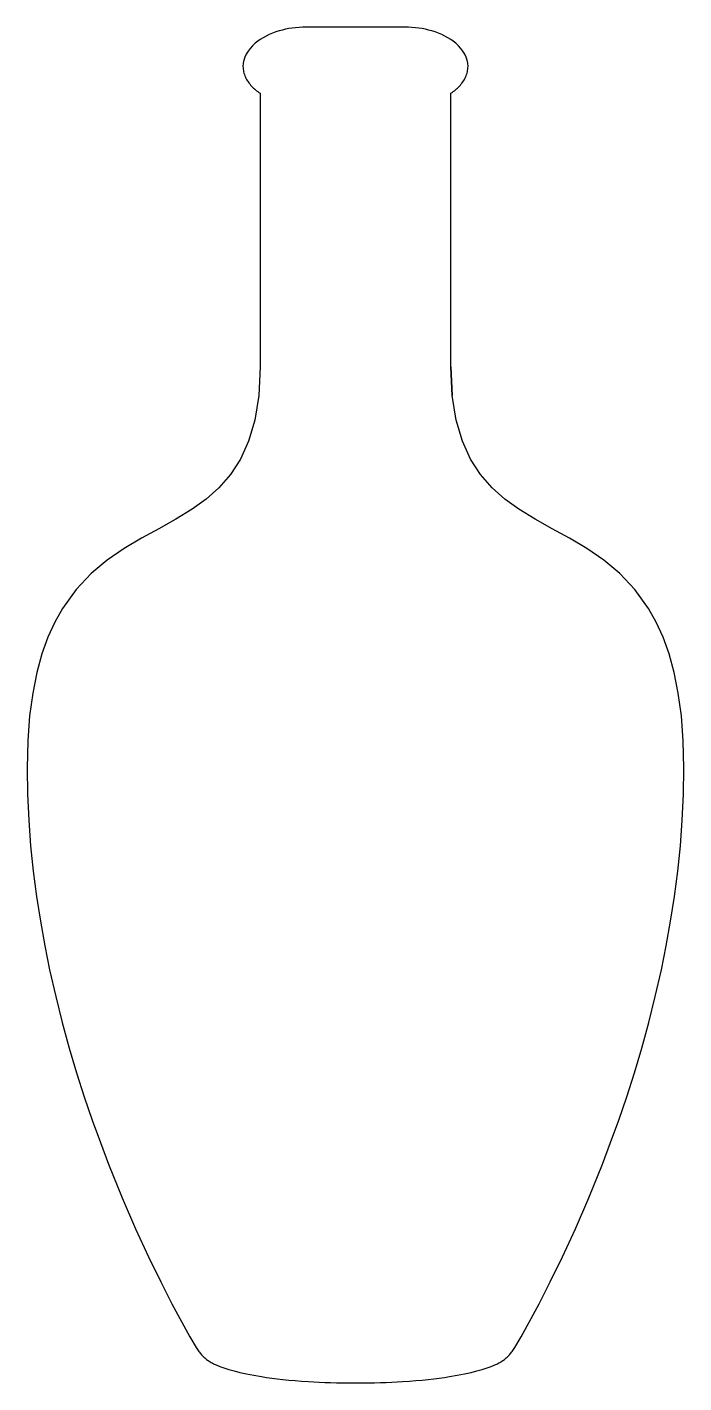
# Model space of a CAD drawing. Extents: x 508 to 909, y 295 to 1122.
import ezdxf

# ---------------------------------------------------------------- set-up
doc = ezdxf.new("R2010")
doc.units = 0
doc.header["$MEASUREMENT"] = 0
doc.layers.add('Poly', color=3, linetype='CONTINUOUS')

msp = doc.modelspace()

# ---------------------------------------------------------------- linework, layer by layer
at = {"layer": 'Poly', "color": 0, "true_color": 0x000000}
msp.add_lwpolyline([(766.9287, 914.7455), (766.9287, 970.4345), (766.9287, 1026.1235), (766.9287, 1081.8125), (767.650204, 1082.309758), (768.350356, 1082.818875), (769.028618, 1083.339617), (769.68445, 1083.87175), (770.317313, 1084.415039), (770.926669, 1084.96925), (771.511977, 1085.534148), (772.0727, 1086.1095), (772.663204, 1086.757582), (773.222231, 1087.417594), (773.749055, 1088.089184), (774.24295, 1088.772), (774.703188, 1089.465691), (775.129044, 1090.169906), (775.51979, 1090.884293), (775.8747, 1091.6085), (776.212054, 1092.388143), (776.507278, 1093.178016), (776.759495, 1093.977662), (776.967825, 1094.786625), (777.131389, 1095.604447), (777.249309, 1096.430672), (777.320706, 1097.264842), (777.3447, 1098.1065), (777.215665, 1100.075549), (776.835356, 1102.001953), (776.21397, 1103.87935), (775.3617, 1105.701375), (774.288743, 1107.461666), (773.005294, 1109.153859), (771.521548, 1110.771592), (769.8477, 1112.3085), (768.369354, 1113.483057), (766.779622, 1114.597766), (765.083835, 1115.649311), (763.287325, 1116.634375), (761.395425, 1117.549643), (759.413466, 1118.391797), (757.34678, 1119.157521), (755.2007, 1119.8435), (753.308583, 1120.364121), (751.3657, 1120.822094), (749.37538, 1121.215332), (747.34095, 1121.54175), (745.265739, 1121.799262), (743.153075, 1121.985781), (741.006286, 1122.099223), (738.8287, 1122.1375), (728.7737, 1122.1375), (718.7167, 1122.1375), (708.6617, 1122.1375), (698.6057, 1122.1375), (688.5497, 1122.1375), (678.4937, 1122.1375), (676.316114, 1122.099223), (674.169325, 1121.985781), (672.056661, 1121.799262), (669.98145, 1121.54175), (667.94702, 1121.215332), (665.9567, 1120.822094), (664.013817, 1120.364121), (662.1217, 1119.8435), (659.975948, 1119.157521), (657.909497, 1118.391797), (655.927679, 1117.549643), (654.035825, 1116.634375), (652.239268, 1115.649311), (650.543341, 1114.597766), (648.953374, 1113.483057), (647.4747, 1112.3085), (645.800895, 1110.771592), (644.317262, 1109.153859), (643.033973, 1107.461666), (641.9612, 1105.701375), (641.109114, 1103.87935), (640.487887, 1102.001953), (640.107692, 1100.075549), (639.9787, 1098.1065), (640.002651, 1097.264842), (640.073934, 1096.430672), (640.191694, 1095.604447), (640.355075, 1094.786625), (640.563221, 1093.977662), (640.815278, 1093.178016), (641.110389, 1092.388143), (641.4477, 1091.6085), (641.802653, 1090.884293), (642.193512, 1090.169906), (642.619528, 1089.465691), (643.07995, 1088.772), (643.574028, 1088.089184), (644.101013, 1087.417594), (644.660153, 1086.757582), (645.2507, 1086.1095), (645.811421, 1085.534148), (646.396716, 1084.96925), (647.006034, 1084.415039), (647.638825, 1083.87175), (648.294538, 1083.339617), (648.972622, 1082.818875), (649.672526, 1082.309758), (650.3937, 1081.8125), (650.3937, 1026.1235), (650.3937, 970.4345), (650.3937, 914.7455), (649.569815, 897.276471), (647.199184, 882.230141), (643.433343, 869.340271), (638.423825, 858.340625), (632.322167, 848.964963), (625.279903, 840.947047), (617.448569, 834.020639), (608.9797, 827.9195), (598.98305, 821.771734), (588.592872, 815.949563), (578.018452, 810.085297), (567.469075, 803.81125), (557.154026, 796.759734), (547.282591, 788.563063), (538.064054, 778.853547), (529.7077, 767.2635), (525.066167, 759.000209), (520.883247, 749.791484), (517.208335, 739.550549), (514.090825, 728.190625), (511.580112, 715.624936), (509.725591, 701.766703), (508.576655, 686.52915), (508.1827, 669.8255), (508.430579, 653.892361), (509.155294, 638.072766), (510.328462, 622.386693), (511.9217, 606.854125), (513.906626, 591.495041), (516.254856, 576.329422), (518.938009, 561.377248), (521.9277, 546.6585), (525.622397, 530.401232), (529.628778, 514.493172), (533.906401, 498.962807), (538.414825, 483.838625), (543.113608, 469.149115), (547.962309, 454.922766), (552.920487, 441.188064), (557.9477, 427.9735), (566.235184, 407.500727), (574.42095, 388.628875), (582.326591, 371.483523), (589.7737, 356.19025), (596.583872, 342.874633), (602.5787, 331.66225), (607.579778, 322.67868), (611.4087, 316.0495), (611.764905, 315.462238), (612.135841, 314.886344), (612.521237, 314.322027), (612.920825, 313.7695), (613.334335, 313.228973), (613.761497, 312.700656), (614.202042, 312.184762), (614.6557, 311.6815), (615.126095, 311.1871), (615.609356, 310.706047), (616.105227, 310.238564), (616.61345, 309.784875), (617.133766, 309.345201), (617.665919, 308.919766), (618.209649, 308.508791), (618.7647, 308.1125), (619.326971, 307.733979), (619.899872, 307.370328), (620.483155, 307.021795), (621.076575, 306.688625), (621.679886, 306.371064), (622.292841, 306.069359), (622.915194, 305.783756), (623.5467, 305.5145), (625.794448, 304.636629), (628.359247, 303.731781), (631.257679, 302.81123), (634.506325, 301.88625), (638.121768, 300.968113), (642.120591, 300.068094), (646.519374, 299.197465), (651.3347, 298.3675), (654.353583, 297.905076), (657.5242, 297.462797), (660.84988, 297.0429), (664.33395, 296.647625), (667.979739, 296.279209), (671.790575, 295.939891), (675.769786, 295.631908), (679.9207, 295.3575), (683.152962, 295.175365), (686.485419, 295.014359), (689.919454, 294.875455), (693.45645, 294.759625), (697.09779, 294.667842), (700.844856, 294.601078), (704.699032, 294.560307), (708.6617, 294.5465), (712.624325, 294.560307), (716.478388, 294.601078), (720.225294, 294.667842), (723.86645, 294.759625), (727.403262, 294.875455), (730.837137, 295.014359), (734.169481, 295.175365), (737.4017, 295.3575), (741.552657, 295.631908), (745.531981, 295.939891), (749.342977, 296.279209), (752.98895, 296.647625), (756.473204, 297.0429), (759.799044, 297.462797), (762.969774, 297.905076), (765.9887, 298.3675), (770.804026, 299.197465), (775.202809, 300.068094), (779.201632, 300.968113), (782.817075, 301.88625), (786.065721, 302.81123), (788.964153, 303.731781), (791.528952, 304.636629), (793.7767, 305.5145), (794.408204, 305.783756), (795.030544, 306.069359), (795.643462, 306.371064), (796.2467, 306.688625), (796.840001, 307.021795), (797.423106, 307.370328), (797.995759, 307.733979), (798.5577, 308.1125), (799.113079, 308.508791), (799.657044, 308.919766), (800.189337, 309.345201), (800.7097, 309.784875), (801.217876, 310.238564), (801.713606, 310.706047), (802.196634, 311.1871), (802.6667, 311.6815), (803.120686, 312.184762), (803.561466, 312.700656), (803.988768, 313.228973), (804.402325, 313.7695), (804.801866, 314.322027), (805.187122, 314.886344), (805.557823, 315.462238), (805.9137, 316.0495), (809.742665, 322.67868), (814.743856, 331.66225), (820.738845, 342.874633), (827.5492, 356.19025), (834.996493, 371.483523), (842.902294, 388.628875), (851.088173, 407.500727), (859.3757, 427.9735), (864.402585, 441.188064), (869.360528, 454.922766), (874.209089, 469.149115), (878.907825, 483.838625), (883.416296, 498.962807), (887.694059, 514.493172), (891.700675, 530.401232), (895.3957, 546.6585), (898.385061, 561.377248), (901.067966, 576.329422), (903.416018, 591.495041), (905.400825, 606.854125), (906.993991, 622.386693), (908.167122, 638.072766), (908.891823, 653.892361), (909.1397, 669.8255), (908.745747, 686.52915), (907.596825, 701.766703), (905.742341, 715.624936), (903.2317, 728.190625), (900.114309, 739.550549), (896.439575, 749.791484), (892.256903, 759.000209), (887.6157, 767.2635), (879.259346, 778.853547), (870.040809, 788.563063), (860.169374, 796.759734), (849.854325, 803.81125), (839.304948, 810.085297), (828.730528, 815.949563), (818.34035, 821.771734), (808.3437, 827.9195), (799.874501, 834.020639), (792.042919, 840.947047), (785.000477, 848.964963), (778.8987, 858.340625), (773.88911, 869.340271), (770.123231, 882.230141), (767.752587, 897.276471), (766.9287, 914.7455), (767.752587, 897.276471), (766.9287, 914.7455)], dxfattribs=at)

doc.saveas('drawing.dxf')
